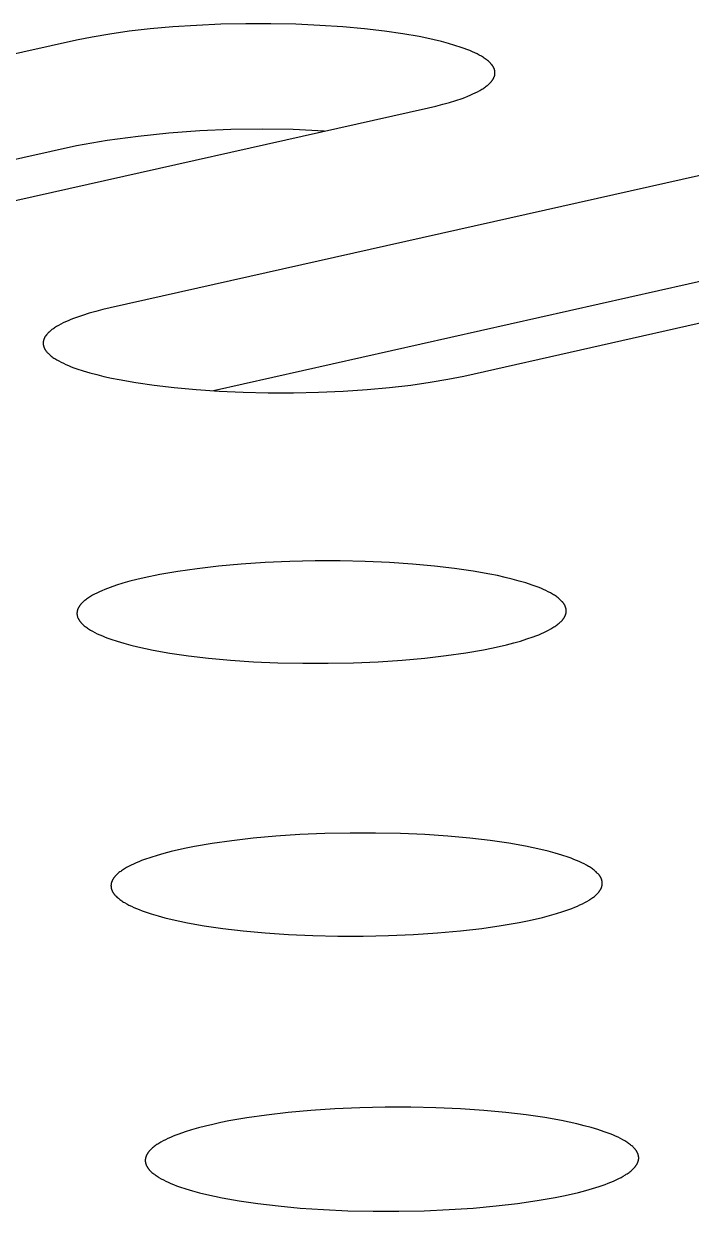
# Model space of a CAD drawing. Header units: millimetres. Extents: x 0 to 4030, y -54 to 2762.
# Drawn here: x 1099.64 to 1107.1, y 958.04 to 971.32 of the extents above; entities that cross this region are included whole.
import ezdxf

# ---------------------------------------------------------------- set-up
doc = ezdxf.new("R2010")
doc.units = ezdxf.units.MM
doc.header["$MEASUREMENT"] = 0
doc.layers.add('Utwórz2D linie widoczne', color=7, linetype='Continuous', true_color=0x000000)

msp = doc.modelspace()

# ---------------------------------------------------------------- linework, layer by layer
at = {"layer": 'Utwórz2D linie widoczne'}
for p, q in [((1101.845, 971.314), (1101.571, 971.302)), ((1102.124, 971.32), (1101.845, 971.314)), ((1102.404, 971.32), (1102.124, 971.32)), ((1102.681, 971.314), (1102.404, 971.32)), ((1102.949, 971.302), (1102.681, 971.314)), ((1100.602, 971.205), (1100.405, 971.171)), ((1100.819, 971.236), (1100.602, 971.205)), ((1101.054, 971.263), (1100.819, 971.236)), ((1101.306, 971.285), (1101.054, 971.263)), ((1101.571, 971.302), (1101.306, 971.285)), ((1103.206, 971.285), (1102.949, 971.302)), ((1103.448, 971.263), (1103.206, 971.285)), ((1103.672, 971.237), (1103.448, 971.263)), ((1103.877, 971.208), (1103.672, 971.237)), ((1104.061, 971.176), (1103.877, 971.208)), ((1104.147, 971.158), (1104.061, 971.176)), ((1100.23, 971.135), (1093.218, 969.566)), ((1100.405, 971.171), (1100.23, 971.135)), ((1104.23, 971.14), (1104.147, 971.158)), ((1104.311, 971.121), (1104.23, 971.14)), ((1104.388, 971.1), (1104.311, 971.121)), ((1104.461, 971.078), (1104.388, 971.1)), ((1104.531, 971.056), (1104.461, 971.078)), ((1104.563, 971.044), (1104.531, 971.056)), ((1104.595, 971.032), (1104.563, 971.044)), ((1104.626, 971.02), (1104.595, 971.032)), ((1104.655, 971.007), (1104.626, 971.02)), ((1104.682, 970.995), (1104.655, 971.007)), ((1104.709, 970.982), (1104.682, 970.995)), ((1104.733, 970.969), (1104.709, 970.982)), ((1104.757, 970.956), (1104.733, 970.969)), ((1104.768, 970.949), (1104.757, 970.956)), ((1104.779, 970.942), (1104.768, 970.949)), ((1104.789, 970.935), (1104.779, 970.942)), ((1104.799, 970.929), (1104.789, 970.935)), ((1104.808, 970.922), (1104.799, 970.929)), ((1104.817, 970.915), (1104.808, 970.922)), ((1104.826, 970.908), (1104.817, 970.915)), ((1104.834, 970.901), (1104.826, 970.908)), ((1104.842, 970.894), (1104.834, 970.901)), ((1104.85, 970.887), (1104.842, 970.894)), ((1104.857, 970.88), (1104.85, 970.887)), ((1104.86, 970.876), (1104.857, 970.88)), ((1104.863, 970.873), (1104.86, 970.876)), ((1104.866, 970.869), (1104.863, 970.873)), ((1104.869, 970.866), (1104.866, 970.869)), ((1104.872, 970.862), (1104.869, 970.866)), ((1104.875, 970.859), (1104.872, 970.862)), ((1104.878, 970.855), (1104.875, 970.859)), ((1104.88, 970.851), (1104.878, 970.855)), ((1104.883, 970.848), (1104.88, 970.851)), ((1104.885, 970.844), (1104.883, 970.848)), ((1104.887, 970.841), (1104.885, 970.844)), ((1104.889, 970.837), (1104.887, 970.841)), ((1104.891, 970.833), (1104.889, 970.837)), ((1104.893, 970.83), (1104.891, 970.833)), ((1104.895, 970.826), (1104.893, 970.83)), ((1104.897, 970.823), (1104.895, 970.826)), ((1104.898, 970.819), (1104.897, 970.823)), ((1104.9, 970.815), (1104.898, 970.819)), ((1104.901, 970.812), (1104.9, 970.815)), ((1104.902, 970.808), (1104.901, 970.812)), ((1104.903, 970.805), (1104.902, 970.808)), ((1104.904, 970.801), (1104.903, 970.805)), ((1104.905, 970.797), (1104.904, 970.801)), ((1104.906, 970.794), (1104.905, 970.797)), ((1104.907, 970.79), (1104.906, 970.794)), ((1104.907, 970.786), (1104.907, 970.79)), ((1104.908, 970.783), (1104.907, 970.786)), ((1104.908, 970.779), (1104.908, 970.783)), ((1104.908, 970.775), (1104.908, 970.779)), ((1104.908, 970.772), (1104.908, 970.775)), ((1104.829, 970.635), (1104.837, 970.642)), ((1104.837, 970.642), (1104.844, 970.649)), ((1104.844, 970.649), (1104.852, 970.656)), ((1104.852, 970.656), (1104.858, 970.663)), ((1104.858, 970.663), (1104.862, 970.667)), ((1104.862, 970.667), (1104.865, 970.67)), ((1104.865, 970.67), (1104.868, 970.674)), ((1104.868, 970.674), (1104.871, 970.678)), ((1104.871, 970.678), (1104.874, 970.681)), ((1104.874, 970.681), (1104.876, 970.685)), ((1104.876, 970.685), (1104.879, 970.688)), ((1104.879, 970.688), (1104.881, 970.692)), ((1104.881, 970.692), (1104.884, 970.695)), ((1104.884, 970.695), (1104.886, 970.699)), ((1104.886, 970.699), (1104.888, 970.703)), ((1104.888, 970.703), (1104.89, 970.706)), ((1104.89, 970.706), (1104.892, 970.71)), ((1104.892, 970.71), (1104.894, 970.714)), ((1104.894, 970.714), (1104.896, 970.717)), ((1104.896, 970.717), (1104.897, 970.721)), ((1104.897, 970.721), (1104.899, 970.724)), ((1104.899, 970.724), (1104.9, 970.728)), ((1104.9, 970.728), (1104.902, 970.732)), ((1104.902, 970.732), (1104.903, 970.735)), ((1104.903, 970.735), (1104.904, 970.739)), ((1104.904, 970.739), (1104.905, 970.743)), ((1104.905, 970.743), (1104.906, 970.746)), ((1104.906, 970.75), (1104.907, 970.754)), ((1104.906, 970.746), (1104.906, 970.75)), ((1104.907, 970.757), (1104.908, 970.761)), ((1104.907, 970.754), (1104.907, 970.757)), ((1104.908, 970.768), (1104.908, 970.772)), ((1104.908, 970.764), (1104.908, 970.768)), ((1104.908, 970.761), (1104.908, 970.764)), ((1104.572, 970.497), (1104.603, 970.51)), ((1104.603, 970.51), (1104.632, 970.522)), ((1104.632, 970.522), (1104.661, 970.535)), ((1104.661, 970.535), (1104.688, 970.547)), ((1104.688, 970.547), (1104.714, 970.56)), ((1104.714, 970.56), (1104.738, 970.574)), ((1104.738, 970.574), (1104.761, 970.587)), ((1104.761, 970.587), (1104.772, 970.594)), ((1104.772, 970.594), (1104.782, 970.601)), ((1104.782, 970.601), (1104.792, 970.607)), ((1104.792, 970.607), (1104.802, 970.614)), ((1104.802, 970.614), (1104.811, 970.621)), ((1104.811, 970.621), (1104.82, 970.628)), ((1104.82, 970.628), (1104.829, 970.635)), ((1097.155, 968.808), (1104.165, 970.38)), ((1104.165, 970.38), (1104.247, 970.399)), ((1104.247, 970.399), (1104.325, 970.419)), ((1104.325, 970.419), (1104.4, 970.44)), ((1104.4, 970.44), (1104.472, 970.462)), ((1104.472, 970.462), (1104.54, 970.486)), ((1104.54, 970.486), (1104.572, 970.497)), ((1101.61, 970.124), (1101.264, 970.098)), ((1101.957, 970.139), (1101.61, 970.124)), ((1102.305, 970.143), (1101.957, 970.139)), ((1102.652, 970.136), (1102.305, 970.143)), ((1102.999, 970.118), (1102.652, 970.136)), ((1100.575, 970.013), (1100.232, 969.954)), ((1100.919, 970.061), (1100.575, 970.013)), ((1101.264, 970.098), (1100.919, 970.061)), ((1100.232, 969.954), (1094.38, 968.642)), ((1107.616, 969.718), (1100.607, 968.142)), ((1104.559, 967.38), (1111.567, 968.959)), ((1107.618, 968.534), (1101.762, 967.216)), ((1100.525, 968.123), (1100.446, 968.103)), ((1100.607, 968.142), (1100.525, 968.123)), ((1100.109, 967.987), (1100.082, 967.974)), ((1100.137, 967.999), (1100.109, 967.987)), ((1100.167, 968.012), (1100.137, 967.999)), ((1100.198, 968.024), (1100.167, 968.012)), ((1100.231, 968.036), (1100.198, 968.024)), ((1100.299, 968.059), (1100.231, 968.036)), ((1100.371, 968.082), (1100.299, 968.059)), ((1100.446, 968.103), (1100.371, 968.082)), ((1099.91, 967.857), (1099.903, 967.85)), ((1099.916, 967.864), (1099.91, 967.857)), ((1099.924, 967.871), (1099.916, 967.864)), ((1099.932, 967.878), (1099.924, 967.871)), ((1099.94, 967.885), (1099.932, 967.878)), ((1099.948, 967.892), (1099.94, 967.885)), ((1099.957, 967.899), (1099.948, 967.892)), ((1099.967, 967.906), (1099.957, 967.899)), ((1099.976, 967.913), (1099.967, 967.906)), ((1099.987, 967.92), (1099.976, 967.913)), ((1099.997, 967.927), (1099.987, 967.92)), ((1100.008, 967.934), (1099.997, 967.927)), ((1100.031, 967.947), (1100.008, 967.934)), ((1100.056, 967.961), (1100.031, 967.947)), ((1100.082, 967.974), (1100.056, 967.961)), ((1099.86, 967.762), (1099.859, 967.759)), ((1099.859, 967.759), (1099.859, 967.755)), ((1099.859, 967.755), (1099.859, 967.751)), ((1099.859, 967.751), (1099.859, 967.748)), ((1099.859, 967.748), (1099.859, 967.744)), ((1099.859, 967.744), (1099.859, 967.74)), ((1099.859, 967.74), (1099.859, 967.737)), ((1099.859, 967.737), (1099.86, 967.733)), ((1099.861, 967.77), (1099.86, 967.766)), ((1099.86, 967.766), (1099.86, 967.762)), ((1099.86, 967.733), (1099.86, 967.729)), ((1099.86, 967.729), (1099.861, 967.726)), ((1099.862, 967.773), (1099.861, 967.77)), ((1099.861, 967.726), (1099.862, 967.722)), ((1099.863, 967.777), (1099.862, 967.773)), ((1099.862, 967.722), (1099.863, 967.718)), ((1099.864, 967.781), (1099.863, 967.777)), ((1099.865, 967.784), (1099.864, 967.781)), ((1099.866, 967.788), (1099.865, 967.784)), ((1099.867, 967.792), (1099.866, 967.788)), ((1099.869, 967.795), (1099.867, 967.792)), ((1099.87, 967.799), (1099.869, 967.795)), ((1099.872, 967.803), (1099.87, 967.799)), ((1099.873, 967.806), (1099.872, 967.803)), ((1099.875, 967.81), (1099.873, 967.806)), ((1099.877, 967.814), (1099.875, 967.81)), ((1099.879, 967.817), (1099.877, 967.814)), ((1099.882, 967.821), (1099.879, 967.817)), ((1099.884, 967.824), (1099.882, 967.821)), ((1099.886, 967.828), (1099.884, 967.824)), ((1099.889, 967.832), (1099.886, 967.828)), ((1099.891, 967.835), (1099.889, 967.832)), ((1099.894, 967.839), (1099.891, 967.835)), ((1099.897, 967.843), (1099.894, 967.839)), ((1099.9, 967.846), (1099.897, 967.843)), ((1099.903, 967.85), (1099.9, 967.846)), ((1099.863, 967.718), (1099.864, 967.715)), ((1099.864, 967.715), (1099.865, 967.711)), ((1099.865, 967.711), (1099.866, 967.707)), ((1099.866, 967.707), (1099.867, 967.704)), ((1099.867, 967.704), (1099.869, 967.7)), ((1099.869, 967.7), (1099.87, 967.696)), ((1099.87, 967.696), (1099.872, 967.693)), ((1099.872, 967.693), (1099.874, 967.689)), ((1099.874, 967.689), (1099.875, 967.685)), ((1099.875, 967.685), (1099.877, 967.682)), ((1099.877, 967.682), (1099.88, 967.678)), ((1099.88, 967.678), (1099.882, 967.674)), ((1099.882, 967.674), (1099.884, 967.671)), ((1099.884, 967.671), (1099.887, 967.667)), ((1099.887, 967.667), (1099.889, 967.664)), ((1099.889, 967.664), (1099.892, 967.66)), ((1099.892, 967.66), (1099.894, 967.656)), ((1099.894, 967.656), (1099.897, 967.653)), ((1099.897, 967.653), (1099.9, 967.649)), ((1099.9, 967.649), (1099.903, 967.646)), ((1099.903, 967.646), (1099.907, 967.642)), ((1099.907, 967.642), (1099.91, 967.638)), ((1099.91, 967.638), (1099.917, 967.631)), ((1099.917, 967.631), (1099.924, 967.624)), ((1099.924, 967.624), (1099.932, 967.617)), ((1099.932, 967.617), (1099.94, 967.61)), ((1099.94, 967.61), (1099.949, 967.603)), ((1099.949, 967.603), (1099.958, 967.596)), ((1099.958, 967.596), (1099.968, 967.589)), ((1099.968, 967.589), (1099.978, 967.582)), ((1099.978, 967.582), (1099.988, 967.576)), ((1099.988, 967.576), (1099.999, 967.569)), ((1099.999, 967.569), (1100.01, 967.562)), ((1100.01, 967.562), (1100.033, 967.549)), ((1100.033, 967.549), (1100.058, 967.536)), ((1100.058, 967.536), (1100.084, 967.523)), ((1100.084, 967.523), (1100.112, 967.51)), ((1100.112, 967.51), (1100.141, 967.497)), ((1100.141, 967.497), (1100.172, 967.485)), ((1100.172, 967.485), (1100.203, 967.473)), ((1100.203, 967.473), (1100.236, 967.461)), ((1100.236, 967.461), (1100.306, 967.438)), ((1100.306, 967.438), (1100.379, 967.416)), ((1100.379, 967.416), (1100.457, 967.396)), ((1100.457, 967.396), (1100.538, 967.376)), ((1100.538, 967.376), (1100.621, 967.357)), ((1100.621, 967.357), (1100.708, 967.34)), ((1100.708, 967.34), (1100.893, 967.307)), ((1104.185, 967.31), (1104.383, 967.344)), ((1104.383, 967.344), (1104.559, 967.38)), ((1100.893, 967.307), (1101.099, 967.278)), ((1101.099, 967.278), (1101.324, 967.251)), ((1101.324, 967.251), (1101.567, 967.229)), ((1101.567, 967.229), (1101.825, 967.212)), ((1101.825, 967.212), (1102.095, 967.2)), ((1102.095, 967.2), (1102.373, 967.194)), ((1102.373, 967.194), (1102.655, 967.194)), ((1102.655, 967.194), (1102.936, 967.2)), ((1102.936, 967.2), (1103.211, 967.212)), ((1103.211, 967.212), (1103.478, 967.229)), ((1103.478, 967.229), (1103.731, 967.252)), ((1103.731, 967.252), (1103.967, 967.279)), ((1103.967, 967.279), (1104.185, 967.31)), ((1101.581, 965.226), (1101.362, 965.195)), ((1101.818, 965.254), (1101.581, 965.226)), ((1102.072, 965.276), (1101.818, 965.254)), ((1102.339, 965.294), (1102.072, 965.276)), ((1102.615, 965.306), (1102.339, 965.294)), ((1102.897, 965.312), (1102.615, 965.306)), ((1103.179, 965.312), (1102.897, 965.312)), ((1103.458, 965.306), (1103.179, 965.312)), ((1103.729, 965.294), (1103.458, 965.306)), ((1103.988, 965.276), (1103.729, 965.294)), ((1104.231, 965.254), (1103.988, 965.276)), ((1104.457, 965.228), (1104.231, 965.254)), ((1104.664, 965.198), (1104.457, 965.228)), ((1104.85, 965.165), (1104.664, 965.198)), ((1100.75, 965.063), (1100.678, 965.041)), ((1100.826, 965.085), (1100.75, 965.063)), ((1100.905, 965.105), (1100.826, 965.085)), ((1100.987, 965.124), (1100.905, 965.105)), ((1101.164, 965.161), (1100.987, 965.124)), ((1101.362, 965.195), (1101.164, 965.161)), ((1104.936, 965.148), (1104.85, 965.165)), ((1105.021, 965.129), (1104.936, 965.148)), ((1105.102, 965.109), (1105.021, 965.129)), ((1105.18, 965.088), (1105.102, 965.109)), ((1105.254, 965.066), (1105.18, 965.088)), ((1105.323, 965.043), (1105.254, 965.066)), ((1100.433, 964.941), (1100.409, 964.928)), ((1100.459, 964.954), (1100.433, 964.941)), ((1100.487, 964.967), (1100.459, 964.954)), ((1100.516, 964.98), (1100.487, 964.967)), ((1100.546, 964.993), (1100.516, 964.98)), ((1100.577, 965.005), (1100.546, 964.993)), ((1100.609, 965.017), (1100.577, 965.005)), ((1100.678, 965.041), (1100.609, 965.017)), ((1105.357, 965.031), (1105.323, 965.043)), ((1105.389, 965.019), (1105.357, 965.031)), ((1105.419, 965.007), (1105.389, 965.019)), ((1105.449, 964.994), (1105.419, 965.007)), ((1105.476, 964.981), (1105.449, 964.994)), ((1105.503, 964.968), (1105.476, 964.981)), ((1105.528, 964.955), (1105.503, 964.968)), ((1105.552, 964.941), (1105.528, 964.955)), ((1105.563, 964.935), (1105.552, 964.941)), ((1105.574, 964.928), (1105.563, 964.935)), ((1100.259, 964.8), (1100.257, 964.796)), ((1100.261, 964.804), (1100.259, 964.8)), ((1100.264, 964.807), (1100.261, 964.804)), ((1100.266, 964.811), (1100.264, 964.807)), ((1100.269, 964.815), (1100.266, 964.811)), ((1100.271, 964.818), (1100.269, 964.815)), ((1100.274, 964.822), (1100.271, 964.818)), ((1100.277, 964.826), (1100.274, 964.822)), ((1100.28, 964.829), (1100.277, 964.826)), ((1100.287, 964.837), (1100.28, 964.829)), ((1100.294, 964.844), (1100.287, 964.837)), ((1100.301, 964.851), (1100.294, 964.844)), ((1100.309, 964.858), (1100.301, 964.851)), ((1100.317, 964.865), (1100.309, 964.858)), ((1100.326, 964.872), (1100.317, 964.865)), ((1100.335, 964.879), (1100.326, 964.872)), ((1100.344, 964.886), (1100.335, 964.879)), ((1100.354, 964.893), (1100.344, 964.886)), ((1100.364, 964.9), (1100.354, 964.893)), ((1100.375, 964.907), (1100.364, 964.9)), ((1100.386, 964.914), (1100.375, 964.907)), ((1100.409, 964.928), (1100.386, 964.914)), ((1105.584, 964.921), (1105.574, 964.928)), ((1105.594, 964.914), (1105.584, 964.921)), ((1105.604, 964.907), (1105.594, 964.914)), ((1105.613, 964.9), (1105.604, 964.907)), ((1105.621, 964.893), (1105.613, 964.9)), ((1105.63, 964.886), (1105.621, 964.893)), ((1105.638, 964.879), (1105.63, 964.886)), ((1105.645, 964.872), (1105.638, 964.879)), ((1105.652, 964.864), (1105.645, 964.872)), ((1105.659, 964.857), (1105.652, 964.864)), ((1105.662, 964.854), (1105.659, 964.857)), ((1105.665, 964.85), (1105.662, 964.854)), ((1105.668, 964.846), (1105.665, 964.85)), ((1105.671, 964.843), (1105.668, 964.846)), ((1105.673, 964.839), (1105.671, 964.843)), ((1105.676, 964.836), (1105.673, 964.839)), ((1105.679, 964.832), (1105.676, 964.836)), ((1105.681, 964.828), (1105.679, 964.832)), ((1105.683, 964.825), (1105.681, 964.828)), ((1105.685, 964.821), (1105.683, 964.825)), ((1105.687, 964.817), (1105.685, 964.821)), ((1105.689, 964.814), (1105.687, 964.817)), ((1105.691, 964.81), (1105.689, 964.814)), ((1105.693, 964.806), (1105.691, 964.81)), ((1105.694, 964.803), (1105.693, 964.806)), ((1105.696, 964.799), (1105.694, 964.803)), ((1105.697, 964.795), (1105.696, 964.799)), ((1100.237, 964.737), (1100.236, 964.734)), ((1100.236, 964.734), (1100.236, 964.73)), ((1100.236, 964.73), (1100.236, 964.726)), ((1100.236, 964.726), (1100.236, 964.723)), ((1100.236, 964.723), (1100.236, 964.719)), ((1100.236, 964.719), (1100.237, 964.715)), ((1100.238, 964.745), (1100.237, 964.741)), ((1100.237, 964.741), (1100.237, 964.737)), ((1100.237, 964.715), (1100.237, 964.711)), ((1100.237, 964.711), (1100.238, 964.708)), ((1100.239, 964.752), (1100.238, 964.749)), ((1100.238, 964.749), (1100.238, 964.745)), ((1100.238, 964.708), (1100.238, 964.704)), ((1100.238, 964.704), (1100.239, 964.7)), ((1100.24, 964.756), (1100.239, 964.752)), ((1100.239, 964.7), (1100.24, 964.697)), ((1100.241, 964.76), (1100.24, 964.756)), ((1100.24, 964.697), (1100.241, 964.693)), ((1100.242, 964.763), (1100.241, 964.76)), ((1100.241, 964.693), (1100.242, 964.689)), ((1100.243, 964.767), (1100.242, 964.763)), ((1100.242, 964.689), (1100.243, 964.686)), ((1100.244, 964.771), (1100.243, 964.767)), ((1100.243, 964.686), (1100.244, 964.682)), ((1100.246, 964.774), (1100.244, 964.771)), ((1100.244, 964.682), (1100.246, 964.678)), ((1100.247, 964.778), (1100.246, 964.774)), ((1100.246, 964.678), (1100.247, 964.675)), ((1100.249, 964.782), (1100.247, 964.778)), ((1100.247, 964.675), (1100.249, 964.671)), ((1100.251, 964.785), (1100.249, 964.782)), ((1100.249, 964.671), (1100.251, 964.667)), ((1100.253, 964.789), (1100.251, 964.785)), ((1100.251, 964.667), (1100.253, 964.664)), ((1100.255, 964.793), (1100.253, 964.789)), ((1100.257, 964.796), (1100.255, 964.793)), ((1105.67, 964.662), (1105.672, 964.666)), ((1105.672, 964.666), (1105.675, 964.67)), ((1105.675, 964.67), (1105.678, 964.673)), ((1105.678, 964.673), (1105.68, 964.677)), ((1105.68, 964.677), (1105.682, 964.681)), ((1105.682, 964.681), (1105.684, 964.684)), ((1105.684, 964.684), (1105.686, 964.688)), ((1105.686, 964.688), (1105.688, 964.692)), ((1105.688, 964.692), (1105.69, 964.695)), ((1105.69, 964.695), (1105.692, 964.699)), ((1105.692, 964.699), (1105.694, 964.703)), ((1105.694, 964.703), (1105.695, 964.706)), ((1105.695, 964.706), (1105.697, 964.71)), ((1105.698, 964.791), (1105.697, 964.795)), ((1105.697, 964.71), (1105.698, 964.714)), ((1105.699, 964.788), (1105.698, 964.791)), ((1105.698, 964.714), (1105.699, 964.717)), ((1105.7, 964.784), (1105.699, 964.788)), ((1105.699, 964.717), (1105.7, 964.721)), ((1105.701, 964.78), (1105.7, 964.784)), ((1105.7, 964.721), (1105.701, 964.725)), ((1105.702, 964.777), (1105.701, 964.78)), ((1105.701, 964.725), (1105.702, 964.729)), ((1105.703, 964.773), (1105.702, 964.777)), ((1105.702, 964.732), (1105.703, 964.736)), ((1105.702, 964.729), (1105.702, 964.732)), ((1105.703, 964.769), (1105.703, 964.773)), ((1105.704, 964.766), (1105.703, 964.769)), ((1105.703, 964.736), (1105.704, 964.74)), ((1105.704, 964.762), (1105.704, 964.766)), ((1105.704, 964.758), (1105.704, 964.762)), ((1105.704, 964.754), (1105.704, 964.758)), ((1105.704, 964.751), (1105.704, 964.754)), ((1105.704, 964.747), (1105.704, 964.751)), ((1105.704, 964.743), (1105.704, 964.747)), ((1105.704, 964.74), (1105.704, 964.743)), ((1100.253, 964.664), (1100.255, 964.66)), ((1100.255, 964.66), (1100.257, 964.656)), ((1100.257, 964.656), (1100.259, 964.653)), ((1100.259, 964.653), (1100.261, 964.649)), ((1100.261, 964.649), (1100.264, 964.645)), ((1100.264, 964.645), (1100.266, 964.642)), ((1100.266, 964.642), (1100.269, 964.638)), ((1100.269, 964.638), (1100.272, 964.634)), ((1100.272, 964.634), (1100.275, 964.631)), ((1100.275, 964.631), (1100.278, 964.627)), ((1100.278, 964.627), (1100.281, 964.623)), ((1100.281, 964.623), (1100.284, 964.62)), ((1100.284, 964.62), (1100.287, 964.616)), ((1100.287, 964.616), (1100.294, 964.609)), ((1100.294, 964.609), (1100.302, 964.602)), ((1100.302, 964.602), (1100.31, 964.595)), ((1100.31, 964.595), (1100.318, 964.588)), ((1100.318, 964.588), (1100.327, 964.581)), ((1100.327, 964.581), (1100.336, 964.574)), ((1100.336, 964.574), (1100.345, 964.567)), ((1100.345, 964.567), (1100.355, 964.56)), ((1100.355, 964.56), (1100.366, 964.553)), ((1100.366, 964.553), (1100.376, 964.546)), ((1100.376, 964.546), (1100.388, 964.539)), ((1100.388, 964.539), (1100.411, 964.526)), ((1105.483, 964.526), (1105.508, 964.54)), ((1105.508, 964.54), (1105.533, 964.553)), ((1105.533, 964.553), (1105.556, 964.567)), ((1105.556, 964.567), (1105.567, 964.574)), ((1105.567, 964.574), (1105.578, 964.58)), ((1105.578, 964.58), (1105.588, 964.587)), ((1105.588, 964.587), (1105.597, 964.594)), ((1105.597, 964.594), (1105.607, 964.601)), ((1105.607, 964.601), (1105.616, 964.608)), ((1105.616, 964.608), (1105.624, 964.616)), ((1105.624, 964.616), (1105.632, 964.623)), ((1105.632, 964.623), (1105.64, 964.63)), ((1105.64, 964.63), (1105.648, 964.637)), ((1105.648, 964.637), (1105.654, 964.644)), ((1105.654, 964.644), (1105.658, 964.648)), ((1105.658, 964.648), (1105.661, 964.651)), ((1105.661, 964.651), (1105.664, 964.655)), ((1105.664, 964.655), (1105.667, 964.659)), ((1105.667, 964.659), (1105.67, 964.662)), ((1100.411, 964.526), (1100.436, 964.513)), ((1100.436, 964.513), (1100.462, 964.499)), ((1100.462, 964.499), (1100.49, 964.487)), ((1100.49, 964.487), (1100.52, 964.474)), ((1100.52, 964.474), (1100.55, 964.462)), ((1100.55, 964.462), (1100.582, 964.449)), ((1100.582, 964.449), (1100.615, 964.437)), ((1100.615, 964.437), (1100.685, 964.414)), ((1100.685, 964.414), (1100.759, 964.392)), ((1105.117, 964.396), (1105.193, 964.417)), ((1105.193, 964.417), (1105.265, 964.44)), ((1105.265, 964.44), (1105.333, 964.464)), ((1105.333, 964.464), (1105.365, 964.476)), ((1105.365, 964.476), (1105.397, 964.488)), ((1105.397, 964.488), (1105.427, 964.501)), ((1105.427, 964.501), (1105.455, 964.513)), ((1105.455, 964.513), (1105.483, 964.526)), ((1100.759, 964.392), (1100.837, 964.371)), ((1100.837, 964.371), (1100.918, 964.351)), ((1100.918, 964.351), (1101.002, 964.333)), ((1101.002, 964.333), (1101.089, 964.315)), ((1101.089, 964.315), (1101.275, 964.282)), ((1101.275, 964.282), (1101.481, 964.252)), ((1104.362, 964.254), (1104.581, 964.285)), ((1104.581, 964.285), (1104.779, 964.319)), ((1104.779, 964.319), (1104.87, 964.338)), ((1104.87, 964.338), (1104.956, 964.356)), ((1104.956, 964.356), (1105.038, 964.375)), ((1105.038, 964.375), (1105.117, 964.396)), ((1101.481, 964.252), (1101.707, 964.226)), ((1101.707, 964.226), (1101.952, 964.204)), ((1101.952, 964.204), (1102.211, 964.186)), ((1102.211, 964.186), (1102.482, 964.174)), ((1102.482, 964.174), (1102.761, 964.168)), ((1102.761, 964.168), (1103.044, 964.168)), ((1103.044, 964.168), (1103.326, 964.174)), ((1103.326, 964.174), (1103.603, 964.186)), ((1103.603, 964.186), (1103.87, 964.204)), ((1103.87, 964.204), (1104.124, 964.227)), ((1104.124, 964.227), (1104.362, 964.254)), ((1101.747, 962.153), (1101.548, 962.118)), ((1101.966, 962.184), (1101.747, 962.153)), ((1102.205, 962.211), (1101.966, 962.184)), ((1102.459, 962.234), (1102.205, 962.211)), ((1102.728, 962.252), (1102.459, 962.234)), ((1103.005, 962.264), (1102.728, 962.252)), ((1103.288, 962.27), (1103.005, 962.264)), ((1103.572, 962.27), (1103.288, 962.27)), ((1103.851, 962.264), (1103.572, 962.27)), ((1104.123, 962.252), (1103.851, 962.264)), ((1104.383, 962.235), (1104.123, 962.252)), ((1104.628, 962.212), (1104.383, 962.235)), ((1104.855, 962.186), (1104.628, 962.212)), ((1105.062, 962.155), (1104.855, 962.186)), ((1105.249, 962.122), (1105.062, 962.155)), ((1101.132, 962.019), (1101.06, 961.997)), ((1101.208, 962.041), (1101.132, 962.019)), ((1101.288, 962.062), (1101.208, 962.041)), ((1101.37, 962.081), (1101.288, 962.062)), ((1101.456, 962.1), (1101.37, 962.081)), ((1101.548, 962.118), (1101.456, 962.1)), ((1105.336, 962.105), (1105.249, 962.122)), ((1105.421, 962.086), (1105.336, 962.105)), ((1105.502, 962.066), (1105.421, 962.086)), ((1105.58, 962.045), (1105.502, 962.066)), ((1105.655, 962.023), (1105.58, 962.045)), ((1105.725, 961.999), (1105.655, 962.023)), ((1100.79, 961.883), (1100.767, 961.869)), ((1100.814, 961.896), (1100.79, 961.883)), ((1100.841, 961.91), (1100.814, 961.896)), ((1100.868, 961.923), (1100.841, 961.91)), ((1100.897, 961.936), (1100.868, 961.923)), ((1100.927, 961.948), (1100.897, 961.936)), ((1100.959, 961.961), (1100.927, 961.948)), ((1100.991, 961.973), (1100.959, 961.961)), ((1101.06, 961.997), (1100.991, 961.973)), ((1105.758, 961.987), (1105.725, 961.999)), ((1105.79, 961.975), (1105.758, 961.987)), ((1105.821, 961.963), (1105.79, 961.975)), ((1105.85, 961.95), (1105.821, 961.963)), ((1105.878, 961.937), (1105.85, 961.95)), ((1105.905, 961.924), (1105.878, 961.937)), ((1105.93, 961.91), (1105.905, 961.924)), ((1105.954, 961.897), (1105.93, 961.91)), ((1105.965, 961.89), (1105.954, 961.897)), ((1105.976, 961.883), (1105.965, 961.89)), ((1105.986, 961.876), (1105.976, 961.883)), ((1105.997, 961.869), (1105.986, 961.876)), ((1100.633, 961.743), (1100.631, 961.739)), ((1100.635, 961.747), (1100.633, 961.743)), ((1100.637, 961.751), (1100.635, 961.747)), ((1100.639, 961.754), (1100.637, 961.751)), ((1100.642, 961.758), (1100.639, 961.754)), ((1100.644, 961.762), (1100.642, 961.758)), ((1100.646, 961.765), (1100.644, 961.762)), ((1100.649, 961.769), (1100.646, 961.765)), ((1100.652, 961.773), (1100.649, 961.769)), ((1100.655, 961.776), (1100.652, 961.773)), ((1100.658, 961.78), (1100.655, 961.776)), ((1100.661, 961.784), (1100.658, 961.78)), ((1100.667, 961.791), (1100.661, 961.784)), ((1100.674, 961.798), (1100.667, 961.791)), ((1100.682, 961.805), (1100.674, 961.798)), ((1100.689, 961.813), (1100.682, 961.805)), ((1100.698, 961.82), (1100.689, 961.813)), ((1100.706, 961.827), (1100.698, 961.82)), ((1100.715, 961.834), (1100.706, 961.827)), ((1100.725, 961.841), (1100.715, 961.834)), ((1100.735, 961.848), (1100.725, 961.841)), ((1100.745, 961.855), (1100.735, 961.848)), ((1100.756, 961.862), (1100.745, 961.855)), ((1100.767, 961.869), (1100.756, 961.862)), ((1106.006, 961.862), (1105.997, 961.869)), ((1106.015, 961.855), (1106.006, 961.862)), ((1106.024, 961.848), (1106.015, 961.855)), ((1106.033, 961.841), (1106.024, 961.848)), ((1106.04, 961.834), (1106.033, 961.841)), ((1106.048, 961.826), (1106.04, 961.834)), ((1106.055, 961.819), (1106.048, 961.826)), ((1106.062, 961.812), (1106.055, 961.819)), ((1106.065, 961.808), (1106.062, 961.812)), ((1106.068, 961.805), (1106.065, 961.808)), ((1106.071, 961.801), (1106.068, 961.805)), ((1106.074, 961.797), (1106.071, 961.801)), ((1106.076, 961.794), (1106.074, 961.797)), ((1106.079, 961.79), (1106.076, 961.794)), ((1106.081, 961.786), (1106.079, 961.79)), ((1106.084, 961.783), (1106.081, 961.786)), ((1106.086, 961.779), (1106.084, 961.783)), ((1106.088, 961.775), (1106.086, 961.779)), ((1106.09, 961.772), (1106.088, 961.775)), ((1106.092, 961.768), (1106.09, 961.772)), ((1106.094, 961.764), (1106.092, 961.768)), ((1106.096, 961.76), (1106.094, 961.764)), ((1106.097, 961.757), (1106.096, 961.76)), ((1106.099, 961.753), (1106.097, 961.757)), ((1106.1, 961.749), (1106.099, 961.753)), ((1106.101, 961.746), (1106.1, 961.749)), ((1106.102, 961.742), (1106.101, 961.746)), ((1100.617, 961.687), (1100.616, 961.684)), ((1100.616, 961.684), (1100.616, 961.68)), ((1100.616, 961.68), (1100.617, 961.676)), ((1100.618, 961.699), (1100.617, 961.695)), ((1100.617, 961.695), (1100.617, 961.691)), ((1100.617, 961.691), (1100.617, 961.687)), ((1100.617, 961.676), (1100.617, 961.672)), ((1100.617, 961.672), (1100.617, 961.669)), ((1100.617, 961.669), (1100.617, 961.665)), ((1100.617, 961.665), (1100.618, 961.661)), ((1100.619, 961.706), (1100.618, 961.702)), ((1100.618, 961.702), (1100.618, 961.699)), ((1100.618, 961.661), (1100.619, 961.657)), ((1100.62, 961.71), (1100.619, 961.706)), ((1100.619, 961.657), (1100.619, 961.654)), ((1100.619, 961.654), (1100.62, 961.65)), ((1100.621, 961.713), (1100.62, 961.71)), ((1100.62, 961.65), (1100.621, 961.646)), ((1100.622, 961.717), (1100.621, 961.713)), ((1100.621, 961.646), (1100.622, 961.643)), ((1100.623, 961.721), (1100.622, 961.717)), ((1100.622, 961.643), (1100.623, 961.639)), ((1100.625, 961.725), (1100.623, 961.721)), ((1100.623, 961.639), (1100.625, 961.635)), ((1100.626, 961.728), (1100.625, 961.725)), ((1100.625, 961.635), (1100.626, 961.631)), ((1100.628, 961.732), (1100.626, 961.728)), ((1100.626, 961.631), (1100.628, 961.628)), ((1100.629, 961.736), (1100.628, 961.732)), ((1100.628, 961.628), (1100.629, 961.624)), ((1100.631, 961.739), (1100.629, 961.736)), ((1100.629, 961.624), (1100.631, 961.62)), ((1100.631, 961.62), (1100.633, 961.617)), ((1100.633, 961.617), (1100.635, 961.613)), ((1100.635, 961.613), (1100.637, 961.609)), ((1106.067, 961.608), (1106.07, 961.612)), ((1106.07, 961.612), (1106.073, 961.615)), ((1106.073, 961.615), (1106.075, 961.619)), ((1106.075, 961.619), (1106.078, 961.623)), ((1106.078, 961.623), (1106.081, 961.626)), ((1106.081, 961.626), (1106.083, 961.63)), ((1106.083, 961.63), (1106.085, 961.634)), ((1106.085, 961.634), (1106.087, 961.637)), ((1106.087, 961.637), (1106.09, 961.641)), ((1106.09, 961.641), (1106.091, 961.645)), ((1106.091, 961.645), (1106.093, 961.649)), ((1106.093, 961.649), (1106.095, 961.652)), ((1106.095, 961.652), (1106.097, 961.656)), ((1106.097, 961.656), (1106.098, 961.66)), ((1106.098, 961.66), (1106.1, 961.663)), ((1106.1, 961.663), (1106.101, 961.667)), ((1106.101, 961.667), (1106.102, 961.671)), ((1106.103, 961.738), (1106.102, 961.742)), ((1106.102, 961.671), (1106.103, 961.675)), ((1106.104, 961.734), (1106.103, 961.738)), ((1106.103, 961.675), (1106.104, 961.678)), ((1106.105, 961.731), (1106.104, 961.734)), ((1106.104, 961.678), (1106.105, 961.682)), ((1106.106, 961.727), (1106.105, 961.731)), ((1106.105, 961.682), (1106.106, 961.686)), ((1106.106, 961.723), (1106.106, 961.727)), ((1106.107, 961.719), (1106.106, 961.723)), ((1106.106, 961.69), (1106.107, 961.693)), ((1106.106, 961.686), (1106.106, 961.69)), ((1106.107, 961.716), (1106.107, 961.719)), ((1106.107, 961.712), (1106.107, 961.716)), ((1106.107, 961.708), (1106.107, 961.712)), ((1106.107, 961.705), (1106.107, 961.708)), ((1106.107, 961.701), (1106.107, 961.705)), ((1106.107, 961.697), (1106.107, 961.701)), ((1106.107, 961.693), (1106.107, 961.697)), ((1100.637, 961.609), (1100.64, 961.605)), ((1100.64, 961.605), (1100.642, 961.602)), ((1100.642, 961.602), (1100.644, 961.598)), ((1100.644, 961.598), (1100.647, 961.594)), ((1100.647, 961.594), (1100.65, 961.591)), ((1100.65, 961.591), (1100.652, 961.587)), ((1100.652, 961.587), (1100.655, 961.583)), ((1100.655, 961.583), (1100.658, 961.58)), ((1100.658, 961.58), (1100.661, 961.576)), ((1100.661, 961.576), (1100.665, 961.573)), ((1100.665, 961.573), (1100.668, 961.569)), ((1100.668, 961.569), (1100.675, 961.562)), ((1100.675, 961.562), (1100.683, 961.554)), ((1100.683, 961.554), (1100.69, 961.547)), ((1100.69, 961.547), (1100.699, 961.54)), ((1100.699, 961.54), (1100.707, 961.533)), ((1100.707, 961.533), (1100.717, 961.526)), ((1100.717, 961.526), (1100.726, 961.519)), ((1100.726, 961.519), (1100.736, 961.512)), ((1100.736, 961.512), (1100.747, 961.505)), ((1100.747, 961.505), (1100.757, 961.498)), ((1100.757, 961.498), (1100.769, 961.491)), ((1100.769, 961.491), (1100.792, 961.478)), ((1100.792, 961.478), (1100.817, 961.464)), ((1105.857, 961.465), (1105.885, 961.478)), ((1105.885, 961.478), (1105.911, 961.492)), ((1105.911, 961.492), (1105.935, 961.505)), ((1105.935, 961.505), (1105.959, 961.519)), ((1105.959, 961.519), (1105.97, 961.526)), ((1105.97, 961.526), (1105.98, 961.533)), ((1105.98, 961.533), (1105.99, 961.54)), ((1105.99, 961.54), (1106, 961.547)), ((1106, 961.547), (1106.01, 961.554)), ((1106.01, 961.554), (1106.019, 961.561)), ((1106.019, 961.561), (1106.027, 961.568)), ((1106.027, 961.568), (1106.035, 961.575)), ((1106.035, 961.575), (1106.043, 961.583)), ((1106.043, 961.583), (1106.05, 961.59)), ((1106.05, 961.59), (1106.057, 961.597)), ((1106.057, 961.597), (1106.061, 961.601)), ((1106.061, 961.601), (1106.064, 961.604)), ((1106.064, 961.604), (1106.067, 961.608)), ((1100.817, 961.464), (1100.844, 961.451)), ((1100.844, 961.451), (1100.872, 961.438)), ((1100.872, 961.438), (1100.901, 961.425)), ((1100.901, 961.425), (1100.932, 961.413)), ((1100.932, 961.413), (1100.964, 961.401)), ((1100.964, 961.401), (1100.997, 961.389)), ((1100.997, 961.389), (1101.067, 961.365)), ((1101.067, 961.365), (1101.142, 961.343)), ((1105.438, 961.326), (1105.518, 961.347)), ((1105.518, 961.347), (1105.594, 961.368)), ((1105.594, 961.368), (1105.666, 961.391)), ((1105.666, 961.391), (1105.735, 961.415)), ((1105.735, 961.415), (1105.767, 961.427)), ((1105.767, 961.427), (1105.799, 961.44)), ((1105.799, 961.44), (1105.829, 961.452)), ((1105.829, 961.452), (1105.857, 961.465)), ((1101.142, 961.343), (1101.22, 961.322)), ((1101.22, 961.322), (1101.301, 961.302)), ((1101.301, 961.302), (1101.386, 961.283)), ((1101.386, 961.283), (1101.473, 961.265)), ((1101.473, 961.265), (1101.659, 961.232)), ((1101.659, 961.232), (1101.867, 961.202)), ((1104.76, 961.203), (1104.979, 961.235)), ((1104.979, 961.235), (1105.178, 961.27)), ((1105.178, 961.27), (1105.27, 961.288)), ((1105.27, 961.288), (1105.356, 961.307)), ((1105.356, 961.307), (1105.438, 961.326)), ((1101.867, 961.202), (1102.094, 961.175)), ((1102.094, 961.175), (1102.339, 961.153)), ((1102.339, 961.153), (1102.6, 961.135)), ((1102.6, 961.135), (1102.872, 961.123)), ((1102.872, 961.123), (1103.152, 961.117)), ((1103.152, 961.117), (1103.436, 961.117)), ((1103.436, 961.117), (1103.719, 961.123)), ((1103.719, 961.123), (1103.997, 961.135)), ((1103.997, 961.135), (1104.266, 961.153)), ((1104.266, 961.153), (1104.521, 961.176)), ((1104.521, 961.176), (1104.76, 961.203)), ((1102.355, 959.116), (1102.135, 959.084)), ((1102.595, 959.144), (1102.355, 959.116)), ((1102.85, 959.167), (1102.595, 959.144)), ((1103.12, 959.185), (1102.85, 959.167)), ((1103.398, 959.197), (1103.12, 959.185)), ((1103.682, 959.203), (1103.398, 959.197)), ((1103.967, 959.203), (1103.682, 959.203)), ((1104.248, 959.197), (1103.967, 959.203)), ((1104.521, 959.185), (1104.248, 959.197)), ((1104.782, 959.167), (1104.521, 959.185)), ((1105.028, 959.145), (1104.782, 959.167)), ((1105.256, 959.118), (1105.028, 959.145)), ((1105.464, 959.087), (1105.256, 959.118)), ((1105.652, 959.054), (1105.464, 959.087)), ((1101.594, 958.972), (1101.518, 958.95)), ((1101.674, 958.993), (1101.594, 958.972)), ((1101.756, 959.012), (1101.674, 958.993)), ((1101.843, 959.031), (1101.756, 959.012)), ((1101.935, 959.05), (1101.843, 959.031)), ((1102.135, 959.084), (1101.935, 959.05)), ((1105.739, 959.036), (1105.652, 959.054)), ((1105.824, 959.017), (1105.739, 959.036)), ((1105.906, 958.997), (1105.824, 959.017)), ((1105.984, 958.976), (1105.906, 958.997)), ((1106.059, 958.953), (1105.984, 958.976)), ((1101.199, 958.826), (1101.174, 958.813)), ((1101.225, 958.84), (1101.199, 958.826)), ((1101.253, 958.853), (1101.225, 958.84)), ((1101.282, 958.866), (1101.253, 958.853)), ((1101.312, 958.879), (1101.282, 958.866)), ((1101.343, 958.891), (1101.312, 958.879)), ((1101.376, 958.903), (1101.343, 958.891)), ((1101.445, 958.927), (1101.376, 958.903)), ((1101.518, 958.95), (1101.445, 958.927)), ((1106.129, 958.93), (1106.059, 958.953)), ((1106.163, 958.918), (1106.129, 958.93)), ((1106.195, 958.906), (1106.163, 958.918)), ((1106.226, 958.893), (1106.195, 958.906)), ((1106.256, 958.88), (1106.226, 958.893)), ((1106.284, 958.867), (1106.256, 958.88)), ((1106.311, 958.854), (1106.284, 958.867)), ((1106.336, 958.84), (1106.311, 958.854)), ((1106.36, 958.827), (1106.336, 958.84)), ((1106.371, 958.82), (1106.36, 958.827)), ((1101.028, 958.69), (1101.025, 958.687)), ((1101.03, 958.694), (1101.028, 958.69)), ((1101.033, 958.698), (1101.03, 958.694)), ((1101.036, 958.701), (1101.033, 958.698)), ((1101.038, 958.705), (1101.036, 958.701)), ((1101.041, 958.709), (1101.038, 958.705)), ((1101.045, 958.713), (1101.041, 958.709)), ((1101.051, 958.72), (1101.045, 958.713)), ((1101.058, 958.727), (1101.051, 958.72)), ((1101.065, 958.735), (1101.058, 958.727)), ((1101.073, 958.742), (1101.065, 958.735)), ((1101.081, 958.749), (1101.073, 958.742)), ((1101.09, 958.756), (1101.081, 958.749)), ((1101.099, 958.763), (1101.09, 958.756)), ((1101.109, 958.771), (1101.099, 958.763)), ((1101.119, 958.778), (1101.109, 958.771)), ((1101.129, 958.785), (1101.119, 958.778)), ((1101.14, 958.792), (1101.129, 958.785)), ((1101.151, 958.799), (1101.14, 958.792)), ((1101.174, 958.813), (1101.151, 958.799)), ((1106.382, 958.813), (1106.371, 958.82)), ((1106.392, 958.806), (1106.382, 958.813)), ((1106.402, 958.799), (1106.392, 958.806)), ((1106.412, 958.792), (1106.402, 958.799)), ((1106.421, 958.784), (1106.412, 958.792)), ((1106.43, 958.777), (1106.421, 958.784)), ((1106.439, 958.77), (1106.43, 958.777)), ((1106.447, 958.763), (1106.439, 958.77)), ((1106.454, 958.756), (1106.447, 958.763)), ((1106.461, 958.748), (1106.454, 958.756)), ((1106.468, 958.741), (1106.461, 958.748)), ((1106.471, 958.737), (1106.468, 958.741)), ((1106.474, 958.734), (1106.471, 958.737)), ((1106.477, 958.73), (1106.474, 958.734)), ((1106.48, 958.726), (1106.477, 958.73)), ((1106.483, 958.723), (1106.48, 958.726)), ((1106.485, 958.719), (1106.483, 958.723)), ((1106.488, 958.715), (1106.485, 958.719)), ((1106.49, 958.711), (1106.488, 958.715)), ((1106.492, 958.708), (1106.49, 958.711)), ((1106.495, 958.704), (1106.492, 958.708)), ((1106.497, 958.7), (1106.495, 958.704)), ((1106.499, 958.697), (1106.497, 958.7)), ((1106.5, 958.693), (1106.499, 958.697)), ((1106.502, 958.689), (1106.5, 958.693)), ((1106.504, 958.685), (1106.502, 958.689)), ((1101.001, 958.623), (1101, 958.619)), ((1101, 958.619), (1101, 958.615)), ((1101, 958.615), (1101, 958.612)), ((1101, 958.612), (1101, 958.608)), ((1101, 958.608), (1101, 958.604)), ((1101, 958.604), (1101, 958.6)), ((1101, 958.6), (1101, 958.597)), ((1101, 958.597), (1101.001, 958.593)), ((1101.002, 958.63), (1101.001, 958.627)), ((1101.001, 958.627), (1101.001, 958.623)), ((1101.001, 958.593), (1101.001, 958.589)), ((1101.001, 958.589), (1101.002, 958.585)), ((1101.003, 958.634), (1101.002, 958.63)), ((1101.002, 958.585), (1101.003, 958.581)), ((1101.004, 958.638), (1101.003, 958.634)), ((1101.003, 958.581), (1101.004, 958.578)), ((1101.005, 958.642), (1101.004, 958.638)), ((1101.004, 958.578), (1101.005, 958.574)), ((1101.006, 958.645), (1101.005, 958.642)), ((1101.005, 958.574), (1101.006, 958.57)), ((1101.007, 958.649), (1101.006, 958.645)), ((1101.006, 958.57), (1101.007, 958.566)), ((1101.008, 958.653), (1101.007, 958.649)), ((1101.007, 958.566), (1101.008, 958.563)), ((1101.01, 958.657), (1101.008, 958.653)), ((1101.008, 958.563), (1101.01, 958.559)), ((1101.011, 958.66), (1101.01, 958.657)), ((1101.01, 958.559), (1101.011, 958.555)), ((1101.013, 958.664), (1101.011, 958.66)), ((1101.015, 958.668), (1101.013, 958.664)), ((1101.016, 958.672), (1101.015, 958.668)), ((1101.018, 958.675), (1101.016, 958.672)), ((1101.021, 958.679), (1101.018, 958.675)), ((1101.023, 958.683), (1101.021, 958.679)), ((1101.025, 958.687), (1101.023, 958.683)), ((1106.487, 958.554), (1106.489, 958.558)), ((1106.489, 958.558), (1106.492, 958.561)), ((1106.492, 958.561), (1106.494, 958.565)), ((1106.494, 958.565), (1106.496, 958.569)), ((1106.496, 958.569), (1106.498, 958.573)), ((1106.498, 958.573), (1106.5, 958.576)), ((1106.5, 958.576), (1106.502, 958.58)), ((1106.502, 958.58), (1106.503, 958.584)), ((1106.503, 958.584), (1106.505, 958.588)), ((1106.505, 958.682), (1106.504, 958.685)), ((1106.507, 958.678), (1106.505, 958.682)), ((1106.505, 958.588), (1106.506, 958.591)), ((1106.506, 958.591), (1106.507, 958.595)), ((1106.508, 958.674), (1106.507, 958.678)), ((1106.507, 958.595), (1106.509, 958.599)), ((1106.509, 958.67), (1106.508, 958.674)), ((1106.51, 958.667), (1106.509, 958.67)), ((1106.509, 958.599), (1106.51, 958.603)), ((1106.511, 958.663), (1106.51, 958.667)), ((1106.51, 958.603), (1106.511, 958.606)), ((1106.512, 958.659), (1106.511, 958.663)), ((1106.511, 958.61), (1106.512, 958.614)), ((1106.511, 958.606), (1106.511, 958.61)), ((1106.512, 958.655), (1106.512, 958.659)), ((1106.513, 958.652), (1106.512, 958.655)), ((1106.512, 958.614), (1106.513, 958.618)), ((1106.513, 958.648), (1106.513, 958.652)), ((1106.514, 958.644), (1106.513, 958.648)), ((1106.513, 958.621), (1106.514, 958.625)), ((1106.513, 958.618), (1106.513, 958.621)), ((1106.514, 958.64), (1106.514, 958.644)), ((1106.514, 958.636), (1106.514, 958.64)), ((1106.514, 958.633), (1106.514, 958.636)), ((1106.514, 958.629), (1106.514, 958.633)), ((1106.514, 958.625), (1106.514, 958.629)), ((1101.011, 958.555), (1101.013, 958.551)), ((1101.013, 958.551), (1101.015, 958.548)), ((1101.015, 958.548), (1101.017, 958.544)), ((1101.017, 958.544), (1101.019, 958.54)), ((1101.019, 958.54), (1101.021, 958.537)), ((1101.021, 958.537), (1101.023, 958.533)), ((1101.023, 958.533), (1101.026, 958.529)), ((1101.026, 958.529), (1101.028, 958.525)), ((1101.028, 958.525), (1101.031, 958.522)), ((1101.031, 958.522), (1101.033, 958.518)), ((1101.033, 958.518), (1101.036, 958.514)), ((1101.036, 958.514), (1101.039, 958.511)), ((1101.039, 958.511), (1101.042, 958.507)), ((1101.042, 958.507), (1101.045, 958.503)), ((1101.045, 958.503), (1101.048, 958.5)), ((1101.048, 958.5), (1101.052, 958.496)), ((1101.052, 958.496), (1101.059, 958.489)), ((1101.059, 958.489), (1101.066, 958.481)), ((1101.066, 958.481), (1101.074, 958.474)), ((1101.074, 958.474), (1101.083, 958.467)), ((1101.083, 958.467), (1101.091, 958.46)), ((1101.091, 958.46), (1101.101, 958.453)), ((1101.101, 958.453), (1101.11, 958.446)), ((1101.11, 958.446), (1101.12, 958.439)), ((1101.12, 958.439), (1101.131, 958.432)), ((1101.131, 958.432), (1101.142, 958.425)), ((1101.142, 958.425), (1101.153, 958.418)), ((1106.317, 958.418), (1106.341, 958.432)), ((1106.341, 958.432), (1106.365, 958.446)), ((1106.365, 958.446), (1106.376, 958.453)), ((1106.376, 958.453), (1106.386, 958.46)), ((1106.386, 958.46), (1106.396, 958.467)), ((1106.396, 958.467), (1106.406, 958.474)), ((1106.406, 958.474), (1106.416, 958.481)), ((1106.416, 958.481), (1106.425, 958.488)), ((1106.425, 958.488), (1106.433, 958.495)), ((1106.433, 958.495), (1106.442, 958.502)), ((1106.442, 958.502), (1106.449, 958.51)), ((1106.449, 958.51), (1106.457, 958.517)), ((1106.457, 958.517), (1106.464, 958.524)), ((1106.464, 958.524), (1106.467, 958.528)), ((1106.467, 958.528), (1106.47, 958.532)), ((1106.47, 958.532), (1106.473, 958.535)), ((1106.473, 958.535), (1106.476, 958.539)), ((1106.476, 958.539), (1106.479, 958.543)), ((1106.479, 958.543), (1106.482, 958.547)), ((1106.482, 958.547), (1106.484, 958.55)), ((1106.484, 958.55), (1106.487, 958.554)), ((1101.153, 958.418), (1101.177, 958.404)), ((1101.177, 958.404), (1101.202, 958.39)), ((1101.202, 958.39), (1101.228, 958.377)), ((1101.228, 958.377), (1101.257, 958.364)), ((1101.257, 958.364), (1101.286, 958.351)), ((1101.286, 958.351), (1101.317, 958.339)), ((1101.317, 958.339), (1101.349, 958.326)), ((1101.349, 958.326), (1101.383, 958.314)), ((1101.383, 958.314), (1101.453, 958.291)), ((1101.453, 958.291), (1101.527, 958.268)), ((1105.922, 958.272), (1105.998, 958.294)), ((1105.998, 958.294), (1106.071, 958.317)), ((1106.071, 958.317), (1106.14, 958.341)), ((1106.14, 958.341), (1106.172, 958.353)), ((1106.172, 958.353), (1106.204, 958.366)), ((1106.204, 958.366), (1106.234, 958.378)), ((1106.234, 958.378), (1106.263, 958.391)), ((1106.263, 958.391), (1106.291, 958.405)), ((1106.291, 958.405), (1106.317, 958.418)), ((1101.527, 958.268), (1101.606, 958.247)), ((1101.606, 958.247), (1101.688, 958.227)), ((1101.688, 958.227), (1101.773, 958.208)), ((1101.773, 958.208), (1101.86, 958.19)), ((1101.86, 958.19), (1102.048, 958.156)), ((1105.161, 958.127), (1105.381, 958.159)), ((1105.381, 958.159), (1105.581, 958.194)), ((1105.581, 958.194), (1105.673, 958.213)), ((1105.673, 958.213), (1105.76, 958.231)), ((1105.76, 958.231), (1105.842, 958.251)), ((1105.842, 958.251), (1105.922, 958.272)), ((1102.048, 958.156), (1102.256, 958.126)), ((1102.256, 958.126), (1102.484, 958.099)), ((1102.484, 958.099), (1102.73, 958.076)), ((1102.73, 958.076), (1102.992, 958.059)), ((1102.992, 958.059), (1103.265, 958.046)), ((1103.265, 958.046), (1103.547, 958.04)), ((1103.547, 958.04), (1103.832, 958.04)), ((1103.832, 958.04), (1104.116, 958.046)), ((1104.116, 958.046), (1104.395, 958.058)), ((1104.395, 958.058), (1104.665, 958.076)), ((1104.665, 958.076), (1104.921, 958.1)), ((1104.921, 958.1), (1105.161, 958.127))]:
    msp.add_line(p, q, dxfattribs=at)

doc.saveas('drawing.dxf')
